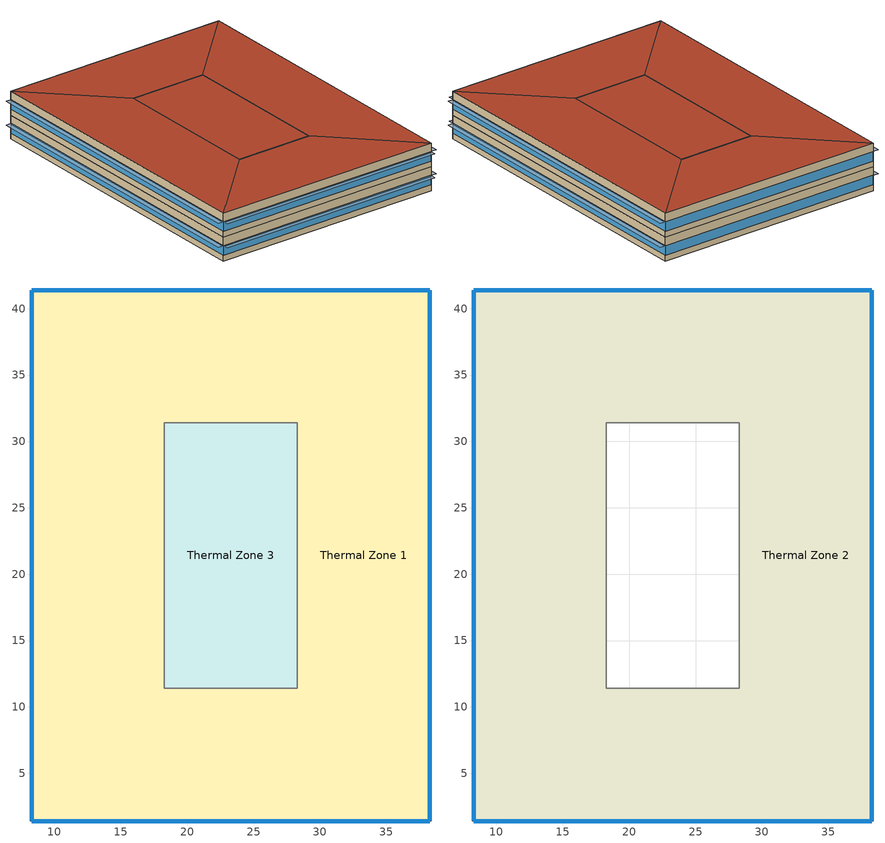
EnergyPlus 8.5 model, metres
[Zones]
Thermal Zone 1
 floor ground (ExtSlabCarpet 4in ClimateZone 1-8): 8.28,41.41 18.28,31.41 18.28,11.41 8.28,1.41 z0; 38.28,41.41 38.28,1.41 28.28,11.41 28.28,31.41 z0; 38.28,41.41 28.28,31.41 18.28,31.41 8.28,41.41 z0; 28.28,11.41 38.28,1.41 8.28,1.41 18.28,11.41 z0
 wall outside (MILANO ExtWall): 8.28,1.41 38.28,1.41 38.28,41.41 8.28,41.41 8.28,1.41 z0:3.05
 wall to Thermal Zone 3 (Interior Wall): 28.28,31.41 28.28,11.41 18.28,11.41 18.28,31.41 28.28,31.41 z0:3.05
 window (MILANO ExtWindow): 8.3,1.41 38.25,1.41 / 38.28,1.43 38.28,41.38 / 38.25,41.41 8.3,41.41 / 8.28,41.38 8.28,1.43 z0.76:1.98
Thermal Zone 3
 floor ground (ExtSlabCarpet 4in ClimateZone 1-8): 28.28,31.41 28.28,11.41 18.28,11.41 18.28,31.41 z0
 wall to Thermal Zone 2 (Interior Wall): 28.28,31.41 18.28,31.41 18.28,11.41 28.28,11.41 28.28,31.41 z3.05:6.1
 roof outside (ASHRAE 189.1-2009 ExtRoof IEAD ClimateZone 1): 28.28,11.41 28.28,31.41 18.28,31.41 18.28,11.41 z6.1
Thermal Zone 2
 floor to Thermal Zone 1 (Interior Floor): 8.28,41.41 18.28,31.41 18.28,11.41 8.28,1.41 z3.05; 28.28,11.41 38.28,1.41 8.28,1.41 18.28,11.41 z3.05; 38.28,41.41 38.28,1.41 28.28,11.41 28.28,31.41 z3.05; 38.28,41.41 28.28,31.41 18.28,31.41 8.28,41.41 z3.05
 wall outside (MILANO ExtWall): 8.28,41.41 8.28,1.41 38.28,1.41 38.28,41.41 8.28,41.41 z3.05:6.1
 window (MILANO ExtWindow): 8.28,41.38 8.28,1.43 / 8.3,1.41 38.25,1.41 / 38.28,1.43 38.28,41.38 / 38.25,41.41 8.3,41.41 z3.81:5.03
 roof outside (ASHRAE 189.1-2009 ExtRoof IEAD ClimateZone 1): 8.28,1.41 18.28,11.41 18.28,31.41 8.28,41.41 z6.1; 38.28,1.41 28.28,11.41 18.28,11.41 8.28,1.41 z6.1; 38.28,1.41 38.28,41.41 28.28,31.41 28.28,11.41 z6.1; 28.28,31.41 38.28,41.41 8.28,41.41 18.28,31.41 z6.1
shading: 38.25,0.67 38.25,1.41 8.3,1.41 8.3,0.67 z1.98; 8.28,1.43 8.28,41.38 7.55,41.38 7.55,1.43 z1.98; 39.01,1.43 39.01,41.38 38.28,41.38 38.28,1.43 z1.98; 39.01,1.43 39.01,41.38 38.28,41.38 38.28,1.43 z5.03; 38.25,0.67 38.25,1.41 8.3,1.41 8.3,0.67 z5.03; 8.28,1.43 8.28,41.38 7.55,41.38 7.55,1.43 z5.03
[Building]
Building 1
[Site:Location]
MILAN: Latitude {deg}=45.62; Longitude {deg}=8.73; Time Zone {hr}=1; Elevation {m}=211
[Material] Thermal Absorptance=0.9
Name | Roughness | Thickness {m} | Conductivity {W/m-K} | Density {kg/m3} | Specific Heat {J/kg-K} | Solar Absorptance | Visible Absorptance
1IN Stucco | Smooth | 0.0253 | 0.6918 | 1858 | 837 | 0.92 | 0.92
8IN Concrete HW | MediumRough | 0.2033 | 1.7296 | 2243 | 837 | 0.65 | 0.65
F16 Acoustic tile | MediumSmooth | 0.0191 | 0.06 | 368 | 590 | 0.3 | 0.3
G01a 19mm gypsum board; G01a 19mm gypsum board 1 | MediumSmooth | 0.019 | 0.16 | 800 | 1090 | 0.4 | 0.4
M11 100mm lightweight concrete | MediumRough | 0.1016 | 0.53 | 1280 | 840 | 0.5 | 0.5
MAT-CC05 4 HW CONCRETE | Rough | 0.1016 | 1.311 | 2240 | 836.8 | 0.85 | 0.85
Metal Decking | MediumSmooth | 0.0015 | 45.006 | 7680 | 418.4 | 0.6 | 0.6
Roof Insulation [18] | MediumRough | 0.1693 | 0.049 | 265 | 836.8 | 0.7 | 0.7
Roof Membrane | VeryRough | 0.0095 | 0.16 | 1121.29 | 1460 | 0.7 | 0.7
Wall Insulation [44] 1 | MediumRough | 0.1104 | 0.0432 | 91 | 837 | 0.5 | 0.5
[Material:AirGap]
Name | Thermal Resistance {m2-K/W}
F04 Wall air space resistance; F04 Wall air space resistance 1 | 0.15
F05 Ceiling air space resistance | 0.18
[Material:NoMass]
CP02 CARPET PAD: Roughness=Smooth; Thermal Resistance {m2-K/W}=0.1; Thermal Absorptance=0.9; Solar Absorptance=0.8; Visible Absorptance=0.8
[WindowMaterial:Glazing]
Theoretical Glass [221] 1: Optical Data Type=SpectralAverage; Thickness {m}=0.003; Solar Transmittance at Normal Incidence=0.4296; Front Side Solar Reflectance at Normal Incidence=0.5204; Back Side Solar Reflectance at Normal Incidence=0; Visible Transmittance at Normal Incidence=0.4503; Front Side Visible Reflectance at Normal Incidence=0.4997; Back Side Visible Reflectance at Normal Incidence=0; Infrared Transmittance at Normal Incidence=0; Front Side Infrared Hemispherical Emissivity=0.9; Back Side Infrared Hemispherical Emissivity=0.9; Conductivity {W/m-K}=0.0089; Dirt Correction Factor for Solar and Visible Transmittance=1; Solar Diffusing=No
[Construction]
ASHRAE 189.1-2009 ExtRoof IEAD ClimateZone 1: Roof Membrane, Roof Insulation [18], Metal Decking
ExtSlabCarpet 4in ClimateZone 1-8: MAT-CC05 4 HW CONCRETE, CP02 CARPET PAD
Interior Ceiling: M11 100mm lightweight concrete, F05 Ceiling air space resistance, F16 Acoustic tile
Interior Floor: F16 Acoustic tile, F05 Ceiling air space resistance, M11 100mm lightweight concrete
Interior Wall: G01a 19mm gypsum board, F04 Wall air space resistance, G01a 19mm gypsum board
MILANO ExtWall: 1IN Stucco, 8IN Concrete HW, Wall Insulation [44] 1, F04 Wall air space resistance 1, G01a 19mm gypsum board 1
MILANO ExtWindow: Theoretical Glass [221] 1
[Zone] Part of Total Floor Area=Yes
Thermal Zone 1; Thermal Zone 2; Thermal Zone 3
[InternalMass]
Name | Construction | Zone | Surface Area {m2}
Merged Surface 11 - Surface 3; Merged Surface 15 - Surface 9; Merged Surface 17 - Surface 27; Merged Surface 29 - Surface 5 | Interior Wall | Thermal Zone 1 | 43.1052
Merged Surface 33 - Surface 41; Merged Surface 35 - Surface 59; Merged Surface 39 - Surface 45; Merged Surface 47 - Surface 57 | Interior Wall | Thermal Zone 2 | 43.1052
Merged Surface 24 - Surface 49 | Interior Ceiling | Thermal Zone 3 | 200
[ZoneControl:Thermostat] Control Object Type 1=ThermostatSetpoint:DualSetpoint
Name | Zone or ZoneList | Control Type Schedule | Control Name 1
Thermal Zone 1 Thermostat | Thermal Zone 1 | Thermal Zone 1 Thermostat Schedule | Thermal Zone 1 Thermostat 1
Thermal Zone 2 Thermostat | Thermal Zone 2 | Thermal Zone 2 Thermostat Schedule | Thermal Zone 2 Thermostat 1
Thermal Zone 3 Thermostat | Thermal Zone 3 | Thermal Zone 3 Thermostat Schedule | Thermal Zone 3 Thermostat 1
[ThermostatSetpoint:DualSetpoint] Heating Setpoint Temperature Schedule=Medium Office HtgSetp; Cooling Setpoint Temperature Schedule=Medium Office ClgSetp
Thermal Zone 1 Thermostat 1; Thermal Zone 2 Thermostat 1; Thermal Zone 3 Thermostat 1
[ZoneVentilation:DesignFlowRate]
Name | Zone or ZoneList | Schedule | Design Flow Rate Calculation Method | Flow Rate per Person {m3/s-person} | Flow Rate per Zone Floor Area {m3/s-m2}
Thermal Zone 1 Ventilation per Person | Thermal Zone 1 | Office Work Occ | Flow/Person | 0.00943895
Thermal Zone 2 Ventilation per Person | Thermal Zone 2 | Office Work Occ | Flow/Person | 0.00943895
Thermal Zone 3 Ventilation per Floor Area | Thermal Zone 3 | Always_On | Flow/Area |  | 0.000254
[Schedule:Compact]
Thermal Zone 1 Thermostat Schedule; Thermal Zone 2 Thermostat Schedule; Thermal Zone 3 Thermostat Schedule: Through: 12/31, For: AllDays, Until: 24:00, 4
[Schedule:Day:Interval]
Medium Office HtgSetp Rule 1 Day Schedule; Medium Office HtgSetp Summer Design Day: No, 24:00, 15.6
Medium Office HtgSetp Default Schedule: No, 06:00, 15.6, 22:00, 21, 24:00, 15.6
Medium Office HtgSetp Rule 2 Day Schedule: No, 06:00, 15.6, 18:00, 21, 24:00, 15.6
Medium Office HtgSetp Winter Design Day: No, 24:00, 21
Medium Office ClgSetp Rule 1 Day Schedule; Medium Office ClgSetp Winter Design Day: No, 24:00, 26.7
Medium Office ClgSetp Default Schedule; Medium Office ClgSetp Summer Design Day: No, 06:00, 26.7, 22:00, 24, 24:00, 26.7
Medium Office ClgSetp Rule 2 Day Schedule: No, 06:00, 26.7, 18:00, 24, 24:00, 26.7
Office Bldg Occ Default Schedule: No, 06:00, 0, 07:00, 0.1, 08:00, 0.2, 12:00, 0.85, 13:00, 0.5, 17:00, 0.85, 18:00, 0.7, 20:00, 0.4, 22:00, 0.1, 24:00, 0.05
Office Bldg Occ Rule 1 Day Schedule; Office Bldg Occ Winter Design Day: No, 24:00, 0
Office Bldg Occ Rule 2 Day Schedule: No, 06:00, 0, 08:00, 0.1, 14:00, 0.4, 17:00, 0.1, 24:00, 0
Office Bldg Occ Summer Design Day: No, 06:00, 0, 22:00, 1, 24:00, 0.05
[Schedule:Week:Daily]
Schedule:Week:Daily {7e1aaa0c-e1ef-4e3c-99b6-0f40076deb31}: Medium Office HtgSetp Rule 1 Day Schedule, Medium Office HtgSetp Default Schedule, Medium Office HtgSetp Default Schedule, Medium Office HtgSetp Default Schedule, Medium Office HtgSetp Default Schedule, Medium Office HtgSetp Default Schedule, Medium Office HtgSetp Rule 2 Day Schedule, Medium Office HtgSetp Default Schedule, Medium Office HtgSetp Summer Design Day, Medium Office HtgSetp Winter Design Day, Medium Office HtgSetp Default Schedule, Medium Office HtgSetp Default Schedule
Schedule:Week:Daily {ea0a7953-9f49-4d3a-a9ab-8ee4e964debd}: Medium Office ClgSetp Rule 1 Day Schedule, Medium Office ClgSetp Default Schedule, Medium Office ClgSetp Default Schedule, Medium Office ClgSetp Default Schedule, Medium Office ClgSetp Default Schedule, Medium Office ClgSetp Default Schedule, Medium Office ClgSetp Rule 2 Day Schedule, Medium Office ClgSetp Default Schedule, Medium Office ClgSetp Summer Design Day, Medium Office ClgSetp Winter Design Day, Medium Office ClgSetp Default Schedule, Medium Office ClgSetp Default Schedule
Schedule:Week:Daily {d4c3a1ca-540c-4bf0-8bf2-b257d445f4b6}: Office Bldg Occ Rule 1 Day Schedule, Office Bldg Occ Default Schedule, Office Bldg Occ Default Schedule, Office Bldg Occ Default Schedule, Office Bldg Occ Default Schedule, Office Bldg Occ Default Schedule, Office Bldg Occ Rule 2 Day Schedule, Office Bldg Occ Default Schedule, Office Bldg Occ Summer Design Day, Office Bldg Occ Winter Design Day, Office Bldg Occ Default Schedule, Office Bldg Occ Default Schedule
[Schedule:Year]
Medium Office HtgSetp: Schedule:Week:Daily {7e1aaa0c-e1ef-4e3c-99b6-0f40076deb31}, 1, 1, 12, 31
Medium Office ClgSetp: Schedule:Week:Daily {ea0a7953-9f49-4d3a-a9ab-8ee4e964debd}, 1, 1, 12, 31
Office Work Occ: Schedule:Week:Daily {d4c3a1ca-540c-4bf0-8bf2-b257d445f4b6}, 1, 1, 12, 31
[Schedule:Constant]
Always_On: Hourly Value=1
